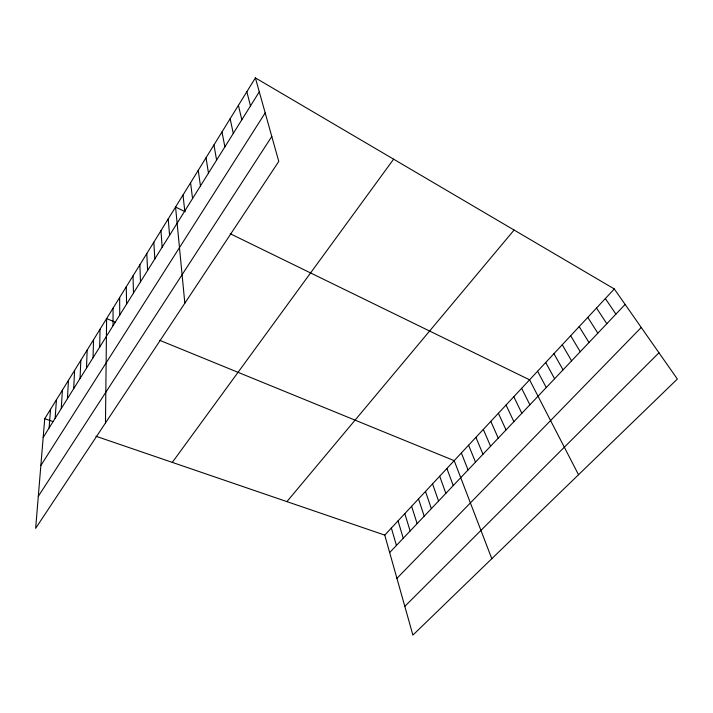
<?xml version="1.0" encoding="UTF-8"?>
<svg xmlns="http://www.w3.org/2000/svg" width="713" height="713" viewBox="0 0 713 713"><rect width="100%" height="100%" fill="white"/><g stroke="black" fill="none" stroke-linecap="round" stroke-linejoin="round"><path stroke-width="1.07" d="M113.028 325.752L113.064 308.141M105.479 422.961L106.602 318.613L115.631 322.303M99.677 347.106L100.025 329.246M93.047 357.721L93.537 339.736M86.505 368.175L87.146 350.083M80.052 378.496L80.836 360.288M73.697 388.665L74.615 370.359M67.423 398.701L68.475 380.287M61.238 408.594L62.423 390.082M55.133 418.353L56.443 399.752M49.117 427.978L50.552 409.298M44.732 418.709L35.65 528.333L278.783 161.432L255.388 77.895L44.732 418.709L53.083 421.57M43.172 437.479L259.291 91.834M40.855 465.482L265.191 112.904M38.306 496.31L271.796 136.477M172.305 462.38L393.603 159.186M286.92 501.622L514.091 230.032M384.753 535.115L614.294 288.961L677.35 379.04L412.898 635.105L384.753 535.115L95.907 436.231M389.672 552.566L625.123 304.433M396.927 578.341L641.245 327.472M404.806 606.362L658.972 352.783M159.623 340.279L454.19 460.651L491.792 558.707M185.228 211.77L175.558 207.046L184.836 303.203M230.192 233.712L529.572 379.824L578.519 474.733M255.388 77.895L614.294 288.961M605.346 298.551L615.916 314.13M596.514 308.025L606.825 323.702M587.788 317.383L597.85 333.167M579.17 326.625L588.991 342.507M570.658 335.761L580.239 351.732M562.245 344.78L571.585 360.849M553.93 353.693L563.047 369.851M545.712 362.507L554.607 378.746M537.593 371.215L546.265 387.533M521.64 388.327L529.884 404.797M513.797 396.731L521.836 413.282M506.052 405.046L513.886 421.659M498.387 413.264L506.025 429.939M490.811 421.383L498.253 438.13M483.325 429.413L490.58 446.222M475.919 437.354L482.986 454.226M468.593 445.206L475.482 462.131M461.356 452.978L468.058 469.956M446.891 468.477L453.245 485.562M439.68 476.213L445.857 493.343M432.55 483.869L438.557 501.043M425.492 491.435L431.338 508.654M418.513 498.913L424.199 516.176M411.615 506.31L417.132 523.618M404.788 513.627L410.153 530.98M398.041 520.873L403.246 538.253M391.366 528.03L396.419 545.445M246.841 91.719L250.477 105.925M238.427 105.328L241.805 119.793M230.147 118.732L233.276 133.438M221.993 131.932L224.871 146.878M213.953 144.926L216.6 160.095M206.048 157.725L208.463 173.116M198.25 170.327L200.451 185.941M190.576 182.751L192.555 198.571M183.009 194.988L184.774 211.003M168.215 218.936L169.578 235.317M160.969 230.647L162.145 247.206M153.83 242.197L154.819 258.917M146.798 253.578L147.6 270.459M139.864 264.799L140.488 281.84M133.019 275.86L133.474 293.052M126.281 286.769L126.566 304.103M119.632 297.535L119.748 315.003"/></g></svg>
